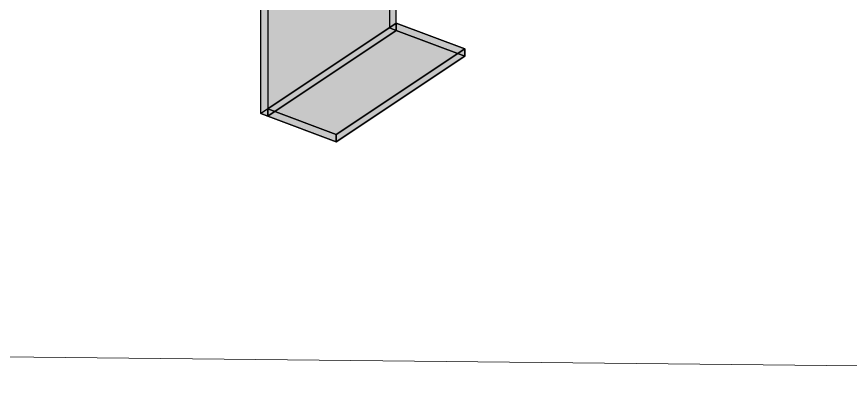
# Model space of a CAD drawing. Header units: millimetres. Extents: x 50 to 612415, y 2 to 4150.
# Drawn here: x 507082.6 to 507342.8, y 2579.2 to 2694.2 of the extents above; entities that cross this region are included whole.
import ezdxf

# ---------------------------------------------------------------- set-up
doc = ezdxf.new("R2010")
doc.units = ezdxf.units.MM
for name, color, linetype, lineweight in [('DIM', 7, 'Continuous', 13), ('HATCH', 8, 'Continuous', 9), ('OUTLINE', 7, 'Continuous', 25)]:
    doc.layers.add(name, color=color, linetype=linetype, lineweight=lineweight)

msp = doc.modelspace()

# ---------------------------------------------------------------- hatches: boundary and pattern name
at = {"layer": 'HATCH', "true_color": 0x46848e}
for points in [[(507198.942, 2745.089), (507198.942, 2690.688), (507158.846, 2663.957)], [(507180.595, 2711.883), (507198.942, 2745.089), (507158.846, 2663.957)], [(507160.984, 2663.155), (507201.08, 2689.886), (507201.08, 2744.287)], [(507160.984, 2663.155), (507201.08, 2744.287), (507182.733, 2711.081)], [(507176.81, 2713.551), (507158.846, 2663.957), (507158.846, 2718.358)], [(507160.984, 2717.556), (507160.984, 2663.155), (507178.949, 2712.749)], [(507176.81, 2713.551), (507176.57, 2712.554), (507158.846, 2663.957)], [(507176.57, 2712.554), (507176.488, 2711.6), (507158.846, 2663.957)], [(507180.097, 2710.999), (507180.595, 2711.883), (507158.846, 2663.957)], [(507158.846, 2663.957), (507176.488, 2711.6), (507176.57, 2710.756)], [(507179.516, 2710.265), (507180.097, 2710.999), (507158.846, 2663.957)], [(507160.984, 2663.155), (507178.708, 2711.752), (507178.949, 2712.749)], [(507160.984, 2663.155), (507178.627, 2710.798), (507178.708, 2711.752)], [(507160.984, 2663.155), (507182.733, 2711.081), (507182.235, 2710.197)], [(507158.846, 2663.957), (507176.57, 2710.756), (507176.81, 2710.079)], [(507178.894, 2709.732), (507179.516, 2710.265), (507158.846, 2663.957)], [(507158.846, 2663.957), (507176.81, 2710.079), (507177.193, 2709.615)], [(507178.271, 2709.435), (507178.894, 2709.732), (507158.846, 2663.957)], [(507177.193, 2709.615), (507177.691, 2709.395), (507158.846, 2663.957)], [(507177.691, 2709.395), (507178.271, 2709.435), (507158.846, 2663.957)], [(507178.708, 2709.954), (507178.627, 2710.798), (507160.984, 2663.155)], [(507160.984, 2663.155), (507182.235, 2710.197), (507181.655, 2709.463)], [(507178.949, 2709.277), (507178.708, 2709.954), (507160.984, 2663.155)], [(507160.984, 2663.155), (507181.655, 2709.463), (507181.032, 2708.93)], [(507179.331, 2708.813), (507178.949, 2709.277), (507160.984, 2663.155)], [(507160.984, 2663.155), (507181.032, 2708.93), (507180.41, 2708.633)], [(507160.984, 2663.155), (507179.829, 2708.593), (507179.331, 2708.813)], [(507160.984, 2663.155), (507180.41, 2708.633), (507179.829, 2708.593)], [(507201.08, 2689.886), (507160.984, 2663.155), (507160.984, 2665.47), (507201.08, 2692.201)], [(507182.369, 2655.136), (507222.465, 2681.867), (507222.465, 2684.182), (507182.369, 2657.451)]]:
    msp.add_hatch(color=145, dxfattribs=at).paths.add_polyline_path(points)
at = {"layer": 'HATCH', "true_color": 0x468690}
for points in [[(507198.942, 2745.089), (507198.942, 2690.688), (507201.08, 2689.886), (507201.08, 2744.287)], [(507158.846, 2663.957), (507158.846, 2718.358), (507160.984, 2717.556), (507160.984, 2663.155)], [(507222.465, 2681.867), (507201.08, 2689.886), (507201.08, 2692.201), (507222.465, 2684.182)], [(507160.984, 2663.155), (507182.369, 2655.136), (507182.369, 2657.451), (507160.984, 2665.47)]]:
    msp.add_hatch(color=145, dxfattribs=at).paths.add_polyline_path(points)
at = {"layer": 'HATCH', "true_color": 0x468f99}
for points in [[(507198.942, 2690.688), (507158.846, 2663.957), (507160.984, 2663.155), (507201.08, 2689.886)], [(507201.08, 2692.201), (507160.984, 2665.47), (507182.369, 2657.451)], [(507201.08, 2692.201), (507182.369, 2657.451), (507222.465, 2684.182)], [(507182.369, 2655.136), (507160.984, 2663.155), (507201.08, 2689.886)], [(507222.465, 2681.867), (507182.369, 2655.136), (507201.08, 2689.886)]]:
    msp.add_hatch(color=135, dxfattribs=at).paths.add_polyline_path(points)

# ---------------------------------------------------------------- linework, layer by layer
at = {"layer": 'DIM'}
msp.add_lwpolyline([(506711.789, 2592.006), (508800, 2570), (508900, 2570)], dxfattribs=at)
at = {"layer": 'OUTLINE', "color": 139, "true_color": 0x42544a}
for p, q in [((507198.942, 2745.089), (507198.942, 2690.688)), ((507198.942, 2745.089), (507198.942, 2690.688)), ((507201.08, 2689.886), (507201.08, 2744.287)), ((507201.08, 2689.886), (507201.08, 2744.287)), ((507158.846, 2663.957), (507158.846, 2718.358)), ((507158.846, 2663.957), (507158.846, 2718.358)), ((507160.984, 2717.556), (507160.984, 2663.155)), ((507160.984, 2717.556), (507160.984, 2663.155)), ((507198.942, 2690.688), (507158.846, 2663.957)), ((507198.942, 2690.688), (507158.846, 2663.957)), ((507160.984, 2665.47), (507201.08, 2692.201)), ((507201.08, 2692.201), (507160.984, 2665.47)), ((507198.942, 2690.688), (507201.08, 2689.886)), ((507201.08, 2689.886), (507198.942, 2690.688)), ((507201.08, 2689.886), (507201.08, 2692.201)), ((507201.08, 2692.201), (507222.465, 2684.182)), ((507201.08, 2692.201), (507201.08, 2689.886)), ((507222.465, 2684.182), (507201.08, 2692.201)), ((507160.984, 2663.155), (507201.08, 2689.886)), ((507201.08, 2689.886), (507160.984, 2663.155)), ((507160.984, 2663.155), (507201.08, 2689.886)), ((507160.984, 2663.155), (507201.08, 2689.886)), ((507222.465, 2681.867), (507201.08, 2689.886)), ((507201.08, 2689.886), (507222.465, 2681.867)), ((507182.369, 2657.451), (507222.465, 2684.182)), ((507222.465, 2684.182), (507182.369, 2657.451)), ((507222.465, 2684.182), (507222.465, 2681.867)), ((507222.465, 2681.867), (507222.465, 2684.182)), ((507222.465, 2681.867), (507182.369, 2655.136)), ((507182.369, 2655.136), (507222.465, 2681.867)), ((507160.984, 2663.155), (507160.984, 2665.47)), ((507160.984, 2665.47), (507182.369, 2657.451)), ((507182.369, 2657.451), (507160.984, 2665.47)), ((507160.984, 2665.47), (507160.984, 2663.155)), ((507158.846, 2663.957), (507160.984, 2663.155)), ((507160.984, 2663.155), (507158.846, 2663.957)), ((507182.369, 2655.136), (507160.984, 2663.155)), ((507160.984, 2663.155), (507182.369, 2655.136)), ((507182.369, 2657.451), (507182.369, 2655.136)), ((507182.369, 2655.136), (507182.369, 2657.451))]:
    msp.add_line(p, q, dxfattribs=at)

doc.saveas('drawing.dxf')
